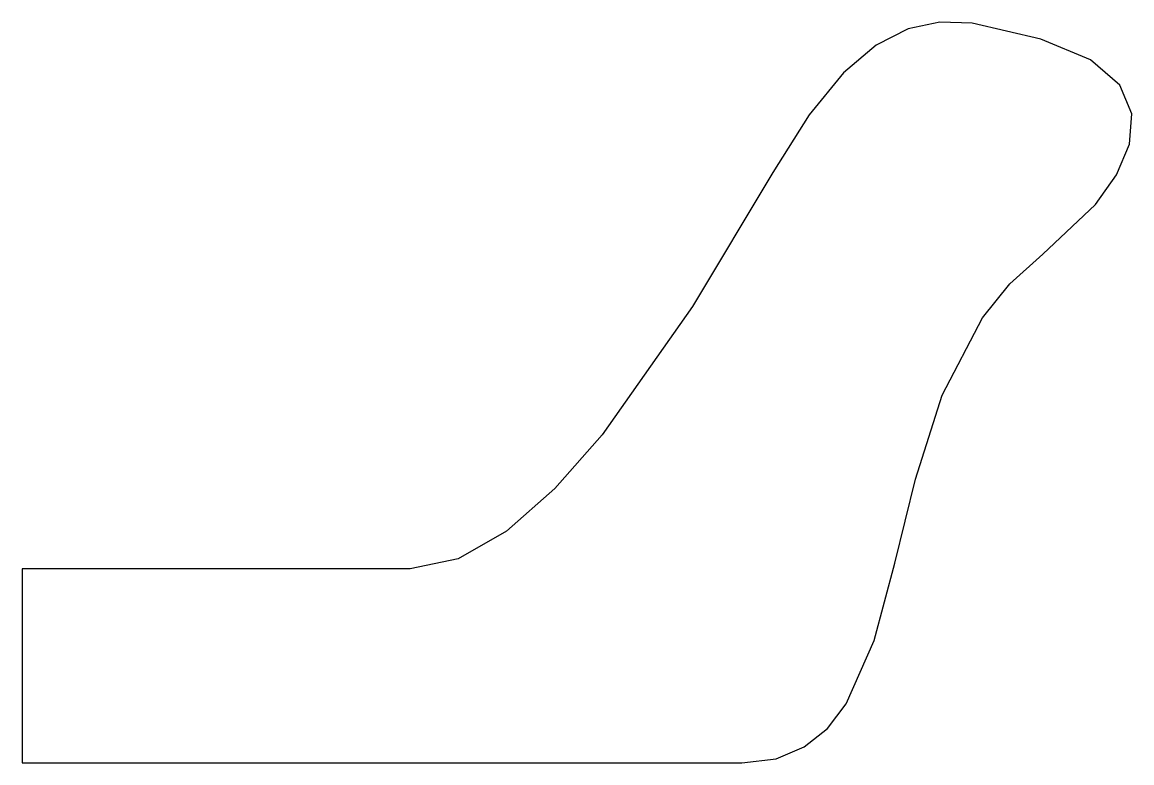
# Model space of a CAD drawing. Extents: x 35 to 722, y -59 to 400.
import ezdxf

# ---------------------------------------------------------------- set-up
doc = ezdxf.new("R2010")
doc.units = 0
doc.layers.get('0').update_dxf_attribs({"linetype": 'CONTINUOUS'})

msp = doc.modelspace()

# ---------------------------------------------------------------- linework, layer by layer
at = {"color": 7}
msp.add_lwpolyline([(274.907869, -58.775318), (480.149464, -58.775036), (501.35757, -56.232096), (518.840244, -48.953433), (533.122466, -37.464275), (544.729216, -22.289854), (562.016219, 17.013857), (574.901095, 64.755854), (587.583684, 116.734293), (604.263826, 168.74733), (629.141362, 216.59312), (645.966602, 237.64022), (666.416131, 256.069818), (699.082101, 286.848762), (712.047826, 305.121941), (720.171492, 324.108092), (721.505181, 342.900093), (714.10098, 360.590818), (696.010972, 376.273144), (665.287242, 389.039947), (622.639809, 399.008521), (602.705398, 399.586592), (583.109246, 395.500225), (563.410397, 385.454198), (543.167892, 368.153289), (521.940773, 342.302276), (499.288082, 306.60594), (449.697056, 223.5643), (393.86316, 144.181266), (364.498972, 110.926859), (334.646671, 84.665264), (304.663792, 67.422535), (274.907869, 61.224724), (34.908067, 61.224724), (34.908067, -58.775318), (274.907869, -58.775318), (274.907869, -58.775318)], dxfattribs=at)

doc.saveas('drawing.dxf')
